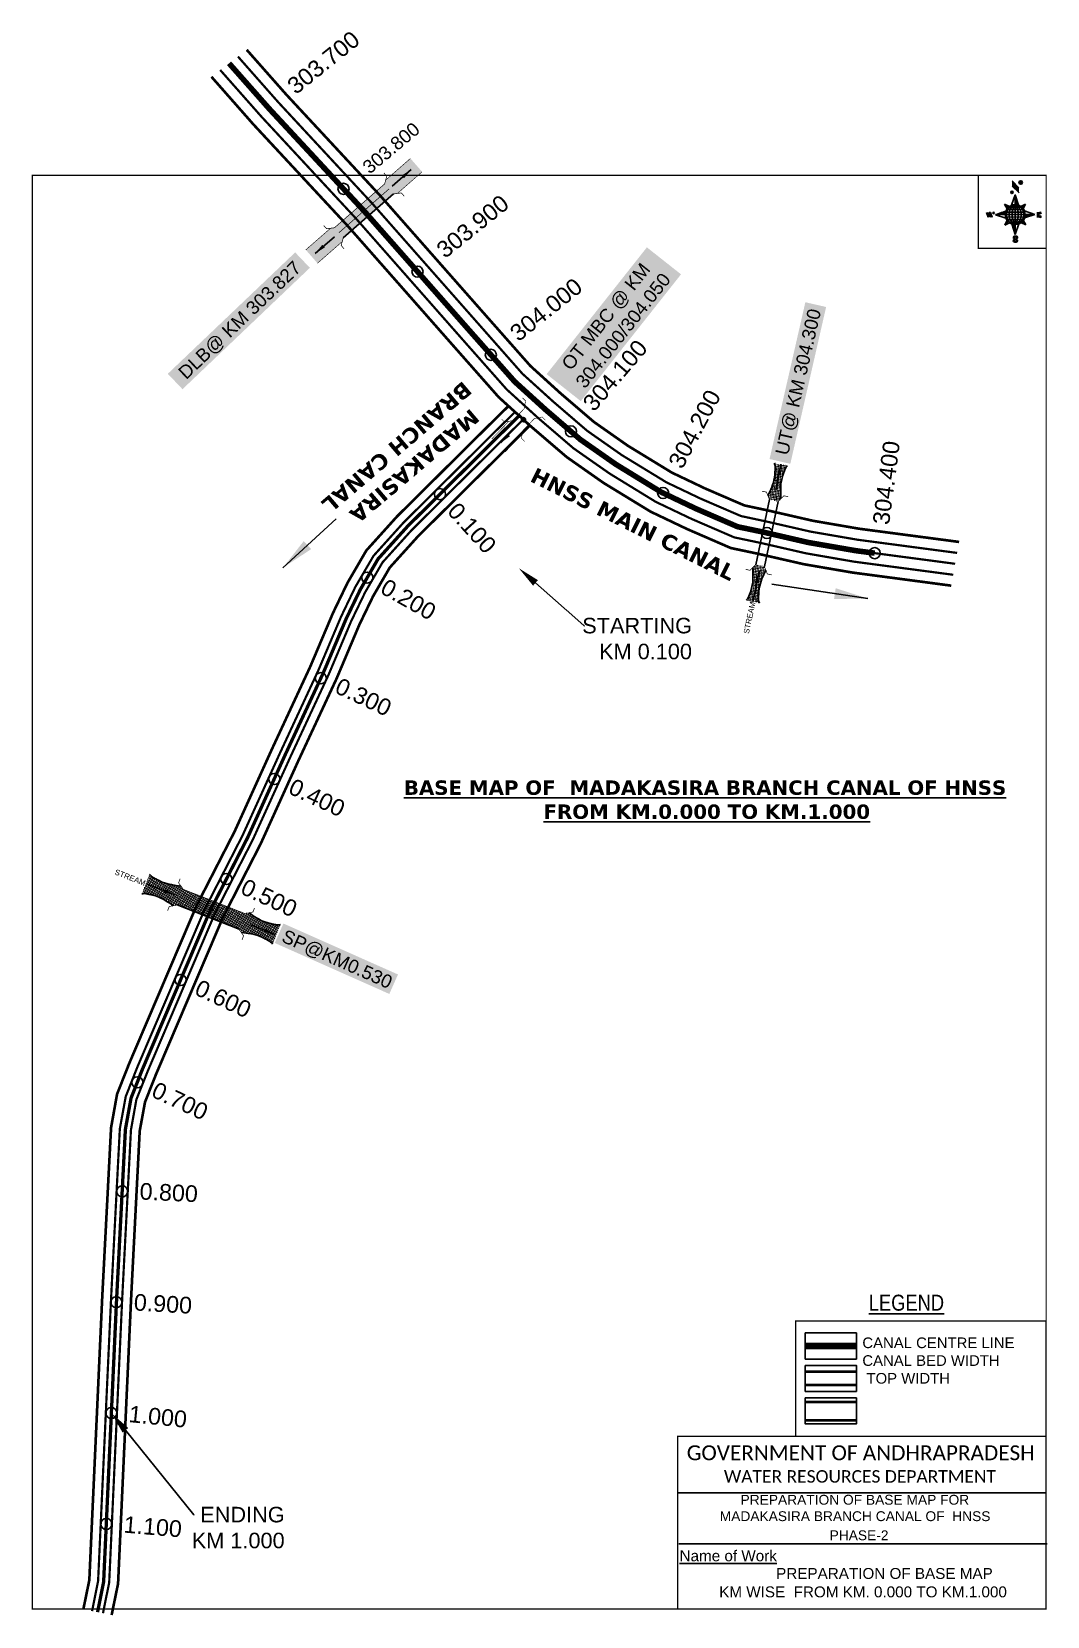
# Model space of a CAD drawing. Header units: inches. Extents: x 777176 to 778091, y 1575773 to 1577201.
import ezdxf
from ezdxf import colors
from ezdxf.entities.mleader import LeaderData, LeaderLine
from ezdxf.enums import TextEntityAlignment as Align
from ezdxf.math import Vec2, Vec3

# ---------------------------------------------------------------- set-up
doc = ezdxf.new("R2010")
doc.units = ezdxf.units.IN
doc.header["$MEASUREMENT"] = 0
doc.header["$PDMODE"] = 32
doc.header["$PDSIZE"] = 10
doc.linetypes.add('ACAD_ISO02W100', pattern=[15, 12, -3])
doc.linetypes.add('HIDDEN2', pattern=[0.1875, 0.125, -0.0625])
for name, color, linetype in [('AQUADUCT', 1, 'Continuous'), ('bord', 1, 'Continuous'), ('CANAL1', 242, 'Continuous'), ('CSMark', 72, 'Continuous'), ('DCBMS', 232, 'Continuous'), ('PAGE', 7, 'Continuous'), ('STRUCTURE', 5, 'Continuous'), ('TEXT', 6, 'Continuous')]:
    doc.layers.add(name, color=color, linetype=linetype)
doc.styles.add('ARIALN', font='ARIALN_1.TTF')
doc.styles.get("Standard").update_dxf_attribs({"font": 'ARIAL_1.TTF'})
doc.dimstyles.get("Standard").update_dxf_attribs({"dimtxt": 0.18, "dimasz": 0.18, "dimexe": 0.18, "dimexo": 0.0625, "dimgap": 0.09, "dimtad": 0, "dimtih": 1, "dimtoh": 1, "dimdec": 4, "dimzin": 0, "dimdsep": 46, "dimtxsty": 'Standard', "dimcen": 0.09, "dimadec": 0, "dimazin": 0, "dimtfac": 1, "dimtdec": 4, "dimtofl": 0, "dimtmove": 0, "dimatfit": 3, "dimfxl": 0, "dimtolj": 1, "dimtzin": 0, "dimarcsym": 0})
pattern_1 = [(267.297113149, (-8720374.938, 50637915.138), (10.5367255337, -0.497431438), [])]
pattern_2 = [(357.297113149, (-8720374.938, 50637915.138), (0.497431438, 10.5367255337), [])]

# ---------------------------------------------------------------- blocks, each defined once
blk = doc.blocks.new('*X11')
at = {"color": 0, "linetype": 'Continuous'}
for p, q in [((6321.6, 240.5), (6322.3, 241.2)), ((6321.6, 240.3), (6322.3, 241)), ((6321.6, 240.1), (6322.3, 240.8)), ((6321.6, 239.9), (6322.4, 240.7)), ((6321.6, 239.8), (6322.4, 240.6)), ((6321.6, 239.6), (6322.5, 240.5)), ((6321.6, 239.4), (6322.5, 240.3)), ((6321.6, 239.2), (6322.6, 240.2)), ((6321.7, 239.1), (6322.6, 240.1)), ((6321.8, 240.8), (6322.4, 241.4)), ((6321.8, 239), (6322.7, 240)), ((6321.8, 239), (6322.8, 239.9)), ((6321.9, 238.9), (6322.9, 239.8)), ((6322, 238.8), (6323, 239.7)), ((6322.1, 241.3), (6322.4, 241.6)), ((6322.1, 238.7), (6323.1, 239.6)), ((6322.2, 238.6), (6323.1, 239.6)), ((6322.3, 238.5), (6323.2, 239.5)), ((6322.4, 238.5), (6323.3, 239.4)), ((6322.5, 238.4), (6323.4, 239.3)), ((6322.7, 238.4), (6323.6, 239.3)), ((6322.8, 238.3), (6323.7, 239.2)), ((6322.9, 238.3), (6323.8, 239.1)), ((6323.1, 238.2), (6323.9, 239.1)), ((6323.2, 238.2), (6324, 239)), ((6323.3, 238.2), (6324.2, 239)), ((6323.5, 238.1), (6324.3, 238.9)), ((6323.7, 238.1), (6324.4, 238.9)), ((6323.8, 238.1), (6324.6, 238.8)), ((6324.1, 238.2), (6324.7, 238.8)), ((6324.3, 238.3), (6324.9, 238.8)), ((6324.6, 238.3), (6325.1, 238.8)), ((6324.8, 238.4), (6325.2, 238.8)), ((6325.1, 238.5), (6325.4, 238.8)), ((6325.4, 238.6), (6325.6, 238.8))]:
    blk.add_line(p, q, dxfattribs=at)
blk = doc.blocks.new('*X10')
at = {"color": 0, "linetype": 'Continuous'}
for p, q in [((6324.4, 240.3), (6324.5, 240.4)), ((6324.6, 240.3), (6324.8, 240.5)), ((6324.7, 240.2), (6325, 240.5)), ((6324.8, 240.2), (6325.2, 240.6)), ((6325, 240.1), (6325.5, 240.6)), ((6325.1, 240.1), (6325.6, 240.6)), ((6325.2, 240), (6325.8, 240.6)), ((6325.3, 240), (6326, 240.6)), ((6325.4, 239.9), (6326.1, 240.6)), ((6325.5, 239.8), (6326.2, 240.5)), ((6325.6, 239.8), (6326.3, 240.5)), ((6325.7, 239.7), (6326.5, 240.4)), ((6325.9, 239.6), (6326.6, 240.3)), ((6326, 239.5), (6326.7, 240.3)), ((6326, 239.4), (6326.8, 240.2)), ((6326.1, 239.3), (6327, 240.2)), ((6326.2, 239.3), (6327.1, 240.1)), ((6326.3, 239.2), (6327.1, 240)), ((6326.4, 239.1), (6327.2, 239.9)), ((6326.5, 239), (6327.3, 239.8)), ((6326.5, 238.9), (6327.4, 239.7)), ((6326.6, 238.8), (6327.5, 239.6)), ((6326.7, 238.7), (6327.5, 239.5)), ((6326.8, 238.6), (6327.6, 239.4)), ((6326.8, 238.5), (6327.7, 239.3)), ((6326.8, 236.5), (6327.4, 237)), ((6326.9, 238.3), (6327.8, 239.2)), ((6326.9, 238.2), (6327.9, 239.1)), ((6326.9, 236.8), (6327.6, 237.4)), ((6327, 238.1), (6327.8, 239)), ((6327, 237.9), (6327.8, 238.8)), ((6327, 237.8), (6327.8, 238.6)), ((6327, 237.6), (6327.8, 238.4)), ((6327, 237.4), (6327.8, 238.2)), ((6327, 237.3), (6327.8, 238)), ((6327, 237.1), (6327.8, 237.9))]:
    blk.add_line(p, q, dxfattribs=at)
blk = doc.blocks.new('H')
at = {"layer": 'bord', "extrusion": (0.000427885, 0.004792, 0.999988)}
h = blk.add_hatch(dxfattribs=at)
h.set_pattern_fill('LINE', color=8, scale=84.387686, angle=-2.7029, style=0)
h.set_pattern_definition(pattern_2)
h.paths.add_polyline_path([(-492, 786, -0.090992), (-448, 775), (-486, 912)])
h = blk.add_hatch(dxfattribs=at)
h.set_pattern_fill('LINE', color=8, scale=84.387686, angle=-92.7029, style=0)
h.set_pattern_definition(pattern_1)
h.paths.add_polyline_path([(-625, 665, -0.090992), (-615, 710), (-751, 671)])
h = blk.add_hatch(dxfattribs=at)
h.set_pattern_fill('LINE', color=8, scale=84.387686, angle=-92.7029, style=0)
h.set_pattern_definition(pattern_1)
h.paths.add_polyline_path([(-246, 647), (-372, 653, -0.090992), (-382, 609)])
h = blk.add_hatch(dxfattribs=at)
h.set_pattern_fill('LINE', color=8, scale=84.387686, angle=-2.7029, style=0)
h.set_pattern_definition(pattern_2)
h.paths.add_polyline_path([(-504, 533, -0.090992), (-549, 543), (-510, 406)])
for p, q in [((-519, 1020, -1217), (-435, 927, -1216)), ((-516, 1087, -1217), (-432, 994, -1217)), ((-538, 774, -1216), (-487, 906, -1216)), ((-487, 906, -1216), (-493, 780, -1216)), ((-487, 906, -1216), (-448, 769, -1216)), ((-865, 701, -1215), (-847, 638, -1215)), ((-847, 700, -1215), (-829, 637, -1215)), ((-829, 699, -1215), (-811, 636, -1215)), ((-829, 699, -1215), (-811, 698, -1215)), ((-811, 698, -1215), (-794, 635, -1215)), ((-752, 665, -1215), (-615, 704, -1215)), ((-752, 665, -1215), (-625, 659, -1215)), ((-619, 614, -1215), (-752, 665, -1215)), ((-627, 794, -1216), (-567, 760, -1216)), ((-627, 794, -1216), (-584, 747, -1215)), ((-599, 731, -1215), (-627, 794, -1216)), ((-421, 753, -1216), (-359, 781, -1216)), ((-359, 781, -1216), (-405, 739, -1216)), ((-359, 781, -1216), (-392, 721, -1215)), ((-246, 641, -1215), (-383, 603, -1215)), ((-379, 693, -1215), (-246, 641, -1215)), ((-373, 647, -1215), (-246, 641, -1215)), ((-213, 669, -1215), (-217, 601, -1215)), ((-197, 600, -1215), (-194, 668, -1215)), ((-639, 526, -1214), (-606, 585, -1215)), ((-639, 526, -1214), (-593, 568, -1215)), ((-577, 553, -1215), (-639, 526, -1214)), ((-511, 400, -1214), (-549, 537, -1214)), ((-460, 533, -1215), (-511, 400, -1214)), ((-505, 527, -1214), (-511, 400, -1214)), ((-371, 513, -1214), (-431, 546, -1215)), ((-371, 513, -1214), (-414, 560, -1215)), ((-399, 576, -1215), (-371, 513, -1214))]:
    blk.add_line(p, q, dxfattribs=at)
at = {"layer": 'bord', "color": 8, "linetype": 'ByBlock', "extrusion": (0.000427885, 0.004792, 0.999988)}
for p, q in [((-373, 647, -1215), (-625, 659, -1215)), ((-378, 616, -1215), (-623, 628, -1215)), ((-375, 679, -1215), (-620, 691, -1215)), ((-386, 711, -1215), (-605, 722, -1215)), ((-411, 744, -1216), (-578, 752, -1216)), ((-493, 780, -1216), (-505, 527, -1214)), ((-392, 585, -1215), (-611, 595, -1215)), ((-420, 555, -1215), (-587, 562, -1215))]:
    blk.add_line(p, q, dxfattribs=at)
at = {"layer": 'bord', "extrusion": (0.000427885, 0.004792, 0.999988), "elevation": -1212}
for points, const_width in [([(-522, 960), (-516, 1093)], 1.61), ([(-434, 933), (-428, 1066)], 1.61), ([(-870, 707), (-846, 706)], 0.642), ([(-829, 643), (-855, 644)], 0.642), ([(-829, 643), (-821, 678)], 0.642), ([(-811, 642), (-784, 641)], 0.642), ([(-793, 641), (-782, 694)], 0.642), ([(-223, 676), (-174, 673)], 0.706), ([(-195, 645), (-185, 644)], 0.706), ([(-177, 605), (-226, 607)], 0.706)]:
    blk.add_lwpolyline(points, dxfattribs=dict(at, const_width=const_width))
for points, const_width in [([(-414, 1073, 1), (-398, 1058, 1)], 22.3), ([(-530, 950, 1), (-520, 939, 1)], 14.8), ([(-776, 697, 1), (-769, 690, 1)], 8.9), ([(-180, 618, 1), (-173, 611, 1)], 9.79), ([(-178, 667, 1), (-171, 660, 1)], 9.79), ([(-525, 322, 1), (-533, 329, 1)], 11.1), ([(-490, 362, 1), (-498, 369, 1)], 11.1)]:
    blk.add_lwpolyline(points, format="xyb", close=True, dxfattribs=dict(at, const_width=const_width))
for points in [[(-537, 317), (-531, 310), (-520, 307), (-505, 307), (-494, 310), (-486, 318), (-487, 326), (-491, 333), (-494, 336), (-503, 341), (-522, 347), (-530, 352), (-534, 355), (-537, 363), (-537, 373), (-530, 381), (-520, 384), (-504, 384), (-493, 380), (-487, 373)], [(-522, 348), (-526, 354), (-528, 361), (-528, 371), (-526, 375), (-521, 381), (-515, 384)], [(-505, 307), (-499, 312), (-497, 319), (-497, 327), (-501, 335), (-509, 343)]]:
    blk.add_lwpolyline(points, dxfattribs=at)
at = {"layer": 'bord', "extrusion": (0.000427885, 0.004792, 0.999988)}
for centre, radius in [((-406, 1065, -1212), 22.3), ((-525, 944, -1212), 14.8), ((-773, 694, -1212), 8.9), ((-498, 659, -1212), 127), ((-177, 615, -1212), 9.79), ((-174, 663, -1212), 9.79), ((-529, 325, -1212), 11.1), ((-494, 365, -1212), 11.1)]:
    blk.add_circle(centre, radius, dxfattribs=at)
at = {"layer": 'bord', "color": 8, "linetype": 'ByBlock', "extrusion": (0.000427885, 0.004792, 0.999988)}
for centre, radius, start, end in [((-482, 658, -1212), 128, 94.9254, 259.6691), ((-437, 656, -1212), 141, 113.2864, 241.308), ((-316, 651, -1212), 222, 142.5892, 212.0053), ((-560, 662, -1212), 141, 293.2864, 61.308), ((-681, 668, -1212), 222, 322.5892, 32.0053), ((-515, 660, -1212), 128, 274.9254, 79.6691)]:
    blk.add_arc(centre, radius, start, end, dxfattribs=at)
at = {"layer": 'bord', "extrusion": (0.000427885, 0.004792, 0.999988)}
for points in [[(-516, 1093, -1212), (-431, 1000, -1212), (-519, 1026, -1212), (-434, 933, -1212)], [(-864, 707, -1212), (-846, 706, -1212), (-846, 644, -1212), (-829, 643, -1212)], [(-829, 705, -1212), (-811, 704, -1212), (-811, 642, -1212), (-793, 641, -1212)], [(-193, 674, -1212), (-197, 606, -1212), (-213, 675, -1212), (-216, 607, -1212)]]:
    blk.add_solid(points, dxfattribs=at)
at = {"layer": 'bord', "extrusion": (0.000427885, 0.004792, 0.999988), "xscale": 7.977342409717546, "yscale": 7.977342408231451, "zscale": 7.977342408476333, "rotation": 138.0840426661453}
for name, p in [('*X10', (38301, -31929, -1212)), ('*X11', (38314, -31951, -1212))]:
    blk.add_blockref(name, p, dxfattribs=at)
blk = doc.blocks.new('UT')
at = {"layer": 'STRUCTURE'}
h = blk.add_hatch(dxfattribs=at)
h.set_pattern_fill('DASH', color=150, scale=8, angle=-39.6278, style=0)
h.set_pattern_definition([(320.372247933, (-4370.464, -6260.8811), (1.40800153113, 0.132407282), [1, -1])])
h.paths.add_polyline_path([(765163, 1700681.9), (765165.6, 1700680.6), (765167.2, 1700680.3), (765169.1, 1700680), (765172.4, 1700679.6), (765176.4, 1700679.3), (765179.5, 1700679.5), (765183.1, 1700679.9), (765187.7, 1700680.9), (765188.9, 1700681.2), (765193.1, 1700682.2), (765196.1, 1700680.2), (765196.1, 1700672.2), (765193.1, 1700670.2), (765190.5, 1700670.8), (765188.1, 1700671.3), (765185.5, 1700671.8), (765183.6, 1700672.1), (765181, 1700672.5), (765180.3, 1700672.5), (765178.5, 1700672.6), (765176.7, 1700672.6), (765174.6, 1700672.5), (765172.5, 1700672.3), (765170.4, 1700672), (765168.5, 1700671.7), (765166.1, 1700671.2), (765165, 1700670.8), (765163, 1700669.7)])
h.paths.add_polyline_path([(765259.1, 1700682.2), (765256.1, 1700680.2), (765256.1, 1700672.2), (765259.1, 1700670.2), (765261.9, 1700671), (765264.4, 1700671.6), (765266.4, 1700672), (765269.1, 1700672.5), (765272.7, 1700673), (765276.1, 1700673.1), (765278.6, 1700672.9), (765281.2, 1700672.7), (765283.9, 1700672.3), (765286.4, 1700671.9), (765288, 1700671.3), (765289.2, 1700670.6), (765289.1, 1700682.7), (765287.6, 1700681.8), (765285.7, 1700681.2), (765283, 1700680.7), (765281.2, 1700680.4), (765276.7, 1700679.9), (765272.7, 1700679.9), (765268.7, 1700680.3), (765264.8, 1700681), (765261.2, 1700681.7)])
at = {"layer": 'STRUCTURE', "color": 150, "const_width": 0.628}
for points in [[(765190.1, 1700688.2), (765190.1, 1700684.2), (765196.1, 1700680.2), (765256.1, 1700680.2), (765262.1, 1700684.2), (765262.1, 1700688.2)], [(765190.1, 1700664.2), (765190.1, 1700668.2), (765196.1, 1700672.2), (765256.1, 1700672.2), (765262.1, 1700668.2), (765262.1, 1700664.2)]]:
    blk.add_lwpolyline(points, dxfattribs=at)
at = {"layer": 'STRUCTURE', "color": 150}
for points in [[(765196.1, 1700680.2), (765256.1, 1700680.2)], [(765196.1, 1700672.2), (765256.1, 1700672.2)], [(765196.1, 1700672.2), (765256.1, 1700672.2)]]:
    blk.add_lwpolyline(points, dxfattribs=at)
at = {"layer": 'STRUCTURE', "color": 0}
blk.add_circle((765226.1, 1700676.2), 1.89, dxfattribs=at)
at = {"layer": 'STRUCTURE', "color": 150}
for points in [[(765163, 1700681.9), (765164.4, 1700681.1), (765167.9, 1700680.2), (765171.2, 1700679.8), (765176.1, 1700679.4), (765184.7, 1700680.3), (765193.1, 1700682.2)], [(765289.1, 1700682.7), (765287.8, 1700681.9), (765284.3, 1700680.9), (765280.9, 1700680.4), (765276.1, 1700679.8), (765267.4, 1700680.5), (765259.1, 1700682.2)], [(765163, 1700669.7), (765164.3, 1700670.6), (765167.8, 1700671.6), (765171.2, 1700672.1), (765176, 1700672.6), (765184.7, 1700672), (765193.1, 1700670.2)], [(765289.2, 1700670.6), (765287.8, 1700671.4), (765284.2, 1700672.3), (765280.9, 1700672.7), (765276.1, 1700673.1), (765267.4, 1700672.2), (765259.1, 1700670.2)]]:
    blk.add_spline(points, degree=3, dxfattribs=at)
at = {"layer": 'STRUCTURE', "color": 0}
blk.add_text('STREAM', height=5, dxfattribs=at).set_placement((765148.2, 1700675.8), align=Align.MIDDLE_CENTER)
for points in [[(765190.9, 1700676), (765164.2, 1700675.8)], [(765289.3, 1700676.7), (765265.4, 1700676.4)]]:
    blk.add_leader(points, dimstyle='Standard', override={"dimasz": 10, "dimgap": 0.09, "dimtad": 0}, dxfattribs=at)
blk = doc.blocks.new('DLB')
at = {"layer": 'STRUCTURE'}
h = blk.add_hatch(dxfattribs=at)
h.set_pattern_fill('DOTS', color=6, scale=20, angle=320.37224793, style=0)
h.paths.add_polyline_path([(769699.5, 1706950), (769699.5, 1706934), (769729.1, 1706934), (769732.1, 1706936), (769792.1, 1706936), (769795.1, 1706934), (769824.7, 1706934), (769824.7, 1706950), (769795.1, 1706950), (769792.1, 1706948), (769732.1, 1706948), (769729.1, 1706950)])
at = {"layer": 'STRUCTURE', "color": 6, "linetype": 'ACAD_ISO02W100', "ltscale": 0.5, "const_width": 0.5}
for points in [[(769699.5, 1706950), (769729.1, 1706950)], [(769795.1, 1706950), (769824.7, 1706950)], [(769699.5, 1706934), (769729.1, 1706934)], [(769795.1, 1706934), (769824.7, 1706934)]]:
    blk.add_lwpolyline(points, dxfattribs=at)
at = {"layer": 'STRUCTURE', "color": 6, "const_width": 0.628}
for points in [[(769726.1, 1706956), (769726.1, 1706952), (769732.1, 1706948), (769792.1, 1706948), (769798.1, 1706952), (769798.1, 1706956)], [(769726.1, 1706928), (769726.1, 1706932), (769732.1, 1706936), (769792.1, 1706936), (769798.1, 1706932), (769798.1, 1706928)], [(769732.1, 1706942), (769792.1, 1706942)]]:
    blk.add_lwpolyline(points, dxfattribs=at)
at = {"layer": 'STRUCTURE', "color": 6}
blk.add_lwpolyline([(769732.1, 1706936), (769792.1, 1706936)], dxfattribs=at)
blk.add_lwpolyline([(769732.1, 1706936), (769792.1, 1706936)], dxfattribs=at)
at = {"layer": 'STRUCTURE', "color": 0}
blk.add_circle((769762.1, 1706942), 1.8, dxfattribs=at)
for points in [[(769703.8, 1706942), (769726.7, 1706942)], [(769818.6, 1706942), (769795.7, 1706942)]]:
    blk.add_leader(points, dimstyle='Standard', override={"dimasz": 10, "dimgap": 0.09, "dimtad": 0}, dxfattribs=at)
blk = doc.blocks.new('OT')
at = {"layer": 'STRUCTURE', "color": 190}
for points, const_width in [([(769751.4, 1706595.8), (769729.4, 1706595.8)], 0.5), ([(769775.2, 1706601.8), (769775.2, 1706597.8), (769769.2, 1706593.8), (769761.8, 1706593.8), (769754.4, 1706593.8), (769748.4, 1706597.8), (769748.4, 1706601.8)], 0.5), ([(769761.8, 1706593.8), (769761.8, 1706581)], 2.5), ([(769751.4, 1706579), (769729.4, 1706579)], 0.5), ([(769748.4, 1706573), (769748.4, 1706577), (769754.4, 1706581), (769761.8, 1706581), (769761.8, 1706581), (769761.8, 1706581), (769769.2, 1706581), (769775.2, 1706577), (769775.2, 1706573)], 0.5)]:
    blk.add_lwpolyline(points, dxfattribs=dict(at, const_width=const_width))
at = {"layer": 'STRUCTURE', "color": 0}
blk.add_circle((769761.8, 1706587.4), 1.87, dxfattribs=at)
blk.add_leader([(769732.6, 1706587.4), (769753.8, 1706587.4)], dimstyle='Standard', override={"dimasz": 10, "dimgap": 0.09, "dimtad": 0}, dxfattribs=at)
blk = doc.blocks.new('SP')
at = {"layer": 'STRUCTURE'}
h = blk.add_hatch(dxfattribs=at)
h.set_pattern_fill('DASH', color=256, scale=8, style=0)
edge = h.paths.add_edge_path()
edge.add_spline(control_points=[(769825.7, 1706742.1), (769825.3, 1706741.8), (769823.8, 1706740.8), (769820.9, 1706740.3), (769817, 1706739.7), (769811.4, 1706738.9), (769804, 1706739.7), (769798.4, 1706741), (769795.6, 1706741.6)], knot_values=[0, 0, 0, 0, 1.613557, 5.24513, 8.624976, 13.470124, 22.190216, 30.746377, 30.746377, 30.746377, 30.746377], degree=3, periodic=0)
edge.add_line((769795.6, 1706741.6), (769792.6, 1706739.6))
edge.add_line((769792.6, 1706739.6), (769732.6, 1706739.6))
edge.add_line((769732.6, 1706739.6), (769729.6, 1706741.6))
edge.add_spline(control_points=[(769729.6, 1706741.6), (769726.9, 1706740.9), (769721.3, 1706739.5), (769713.9, 1706738.5), (769708.3, 1706739.1), (769704.4, 1706739.6), (769701.5, 1706740), (769700, 1706741), (769699.5, 1706741.3)], knot_values=[0, 0, 0, 0, 8.556161, 17.276253, 22.121402, 25.501247, 29.13282, 30.746377, 30.746377, 30.746377, 30.746377], degree=3, periodic=0)
edge.add_line((769699.5, 1706741.3), (769699.5, 1706722.1))
edge.add_spline(control_points=[(769699.5, 1706722.1), (769700, 1706722.4), (769701.4, 1706723.4), (769704.3, 1706724), (769708.2, 1706724.5), (769713.8, 1706725.3), (769721.2, 1706724.5), (769726.8, 1706723.3), (769729.6, 1706722.6)], knot_values=[0, 0, 0, 0, 1.613557, 5.24513, 8.624976, 13.470124, 22.190216, 30.746377, 30.746377, 30.746377, 30.746377], degree=3, periodic=0)
edge.add_line((769729.6, 1706722.6), (769732.6, 1706724.6))
edge.add_line((769732.6, 1706724.6), (769792.6, 1706724.6))
edge.add_line((769792.6, 1706724.6), (769795.6, 1706722.6))
edge.add_spline(control_points=[(769795.6, 1706722.6), (769798.4, 1706723.3), (769803.9, 1706724.8), (769811.3, 1706725.8), (769817, 1706725.1), (769820.9, 1706724.7), (769823.8, 1706724.2), (769825.2, 1706723.3), (769825.7, 1706723)], knot_values=[0, 0, 0, 0, 8.556161, 17.276253, 22.121402, 25.501247, 29.13282, 30.746377, 30.746377, 30.746377, 30.746377], degree=3, periodic=0)
edge.add_line((769825.7, 1706723), (769825.7, 1706742.1))
h.paths.add_polyline_path([(769764.2, 1706732.1, -1), (769761.1, 1706732.1, -1)], flags=0)
h.paths.add_polyline_path([(769761.1, 1706732.1, 1), (769764.2, 1706732.1, 1)], flags=16)
at = {"layer": 'STRUCTURE', "const_width": 0.628}
for points in [[(769726.6, 1706747.6), (769726.6, 1706743.6), (769732.6, 1706739.6), (769792.6, 1706739.6), (769798.6, 1706743.6), (769798.6, 1706747.6)], [(769726.6, 1706716.6), (769726.6, 1706720.6), (769732.6, 1706724.6), (769792.6, 1706724.6), (769798.6, 1706720.6), (769798.6, 1706716.6)]]:
    blk.add_lwpolyline(points, dxfattribs=at)
at = {"layer": 'STRUCTURE', "color": 3}
blk.add_lwpolyline([(769732.6, 1706724.6), (769792.6, 1706724.6)], dxfattribs=at)
blk.add_lwpolyline([(769732.6, 1706724.6), (769792.6, 1706724.6)], dxfattribs=at)
at = {"layer": 'STRUCTURE', "color": 0}
blk.add_circle((769762.6, 1706732.1), 1.55, dxfattribs=at)
at = {"layer": 'STRUCTURE'}
for points in [[(769699.5, 1706741.3), (769700.9, 1706740.5), (769704.4, 1706739.6), (769707.8, 1706739.2), (769712.6, 1706738.8), (769721.3, 1706739.7), (769729.6, 1706741.6)], [(769825.7, 1706742.1), (769824.3, 1706741.3), (769820.8, 1706740.3), (769817.5, 1706739.8), (769812.7, 1706739.2), (769804, 1706739.9), (769795.6, 1706741.6)], [(769699.5, 1706722.1), (769700.9, 1706723), (769704.4, 1706724), (769707.7, 1706724.5), (769712.5, 1706725), (769721.2, 1706724.4), (769729.6, 1706722.6)], [(769825.7, 1706723), (769824.3, 1706723.8), (769820.8, 1706724.7), (769817.4, 1706725.1), (769812.6, 1706725.5), (769803.9, 1706724.6), (769795.6, 1706722.6)]]:
    blk.add_spline(points, degree=3, dxfattribs=at)
at = {"layer": 'STRUCTURE', "color": 0}
blk.add_text('STREAM', height=5, dxfattribs=at).set_placement((769684.3, 1706732.1), align=Align.MIDDLE_CENTER)
for points in [[(769727.4, 1706732.1), (769700.8, 1706732.1)], [(769824.4, 1706732.1), (769800.5, 1706732.1)]]:
    blk.add_leader(points, dimstyle='Standard', override={"dimasz": 10, "dimgap": 0.09, "dimtad": 0}, dxfattribs=at)

msp = doc.modelspace()

# ---------------------------------------------------------------- linework, layer by layer
at = {"layer": 'CANAL1', "color": 1, "linetype": 'HIDDEN2', "ltscale": 100}
for points, const_width in [([(777353.7, 1577172.9), (777390.3, 1577131.5), (777456.8, 1577059.8), (777475.2, 1577040), (777570.8, 1576931.5), (777611, 1576886.1), (777639.2, 1576860.5), (777670.2, 1576833.9), (777702.1, 1576811.6), (777743, 1576786.5), (777774.5, 1576771.5), (777811.9, 1576755.3), (777834.8, 1576750.5), (777838.3, 1576749.7), (777875.6, 1576741.1), (777918.4, 1576733.7), (777935.4, 1576731.5)], 5), ([(777614.7, 1576855), (777596, 1576836.5), (777514.4, 1576755.5), (777487.9, 1576726.2), (777471.9, 1576698.6), (777459.1, 1576672.1), (777438.7, 1576623.8), (777404, 1576549.2), (777370.5, 1576475.3), (777336.2, 1576408.3), (777275.6, 1576266.3), (777265.4, 1576240.4), (777260.3, 1576212.3), (777252.4, 1576059.7), (777240.7, 1575804.5), (777235.2, 1575777.2)], 3), ([(777935.4, 1576731.5), (778007.9, 1576721.9)], 2)]:
    msp.add_lwpolyline(points, dxfattribs=dict(at, const_width=const_width))
at = {"layer": 'CANAL1', "color": 5, "const_width": 2}
for points in [[(777361.7, 1577179), (777397.7, 1577138.2), (777482.6, 1577046.7), (777578.3, 1576938.2), (777618.1, 1576893.1), (777645.8, 1576868), (777676.3, 1576841.8), (777707.5, 1576819.9), (777747.8, 1576795.3), (777778.6, 1576780.6), (777815, 1576764.9), (777837, 1576760.2), (777877.6, 1576750.9), (777919.9, 1576743.6), (778009.7, 1576731.7)], [(777345.7, 1577166.9), (777382.9, 1577124.8), (777467.8, 1577033.3), (777563.3, 1576924.9), (777603.8, 1576879.1), (777632.5, 1576853), (777664, 1576826), (777696.6, 1576803.2), (777738.2, 1576777.7), (777770.3, 1576762.4), (777808.9, 1576745.7), (777832.7, 1576740.7), (777873.7, 1576731.3), (777916.9, 1576723.8), (778006.2, 1576712)], [(777611.2, 1576858.5), (777592.5, 1576840.1), (777510.8, 1576758.9), (777483.9, 1576729.1), (777467.4, 1576700.9), (777454.6, 1576674.2), (777434.1, 1576625.8), (777399.5, 1576551.2), (777366, 1576477.4), (777331.7, 1576410.4), (777271, 1576268.2), (777260.6, 1576241.8), (777255.3, 1576212.9), (777247.4, 1576059.9), (777235.7, 1575805.1), (777230.3, 1575778.1)], [(777618.2, 1576851.4), (777599.5, 1576833), (777518, 1576752), (777492, 1576723.2), (777476.3, 1576696.2), (777463.7, 1576670.1), (777443.3, 1576621.8), (777408.6, 1576547.1), (777375, 1576473.1), (777340.7, 1576406.2), (777280.3, 1576264.4), (777270.2, 1576239.1), (777265.3, 1576211.7), (777257.4, 1576059.4), (777245.7, 1575803.9), (777240.1, 1575776.2)]]:
    msp.add_lwpolyline(points, dxfattribs=at)
at = {"layer": 'CANAL1', "color": 200, "const_width": 2.4}
for points in [[(777369.6, 1577185.1), (777405.1, 1577144.9), (777490.1, 1577053.4), (777585.8, 1576944.8), (777625.2, 1576900.2), (777652.4, 1576875.5), (777682.5, 1576849.7), (777713, 1576828.3), (777752.6, 1576804.1), (777782.8, 1576789.7), (777818, 1576774.5), (777839.1, 1576770), (777879.6, 1576760.7), (777921.4, 1576753.5), (778011.5, 1576741.6)], [(777337.8, 1577160.8), (777375.5, 1577118), (777460.4, 1577026.6), (777555.8, 1576918.3), (777596.7, 1576872), (777625.9, 1576845.5), (777657.9, 1576818.1), (777691.1, 1576794.8), (777733.5, 1576768.9), (777766.2, 1576753.3), (777805.8, 1576736.1), (777830.5, 1576730.9), (777871.7, 1576721.5), (777915.4, 1576714), (778004.4, 1576702.2)], [(777605.6, 1576864.2), (777586.9, 1576845.8), (777505, 1576764.5), (777477.4, 1576733.9), (777460.4, 1576704.7), (777447.3, 1576677.5), (777426.8, 1576629.1), (777392.2, 1576554.6), (777358.8, 1576480.9), (777324.4, 1576413.8), (777263.6, 1576271.3), (777252.8, 1576244), (777247.4, 1576213.8), (777239.4, 1576060.3), (777227.8, 1575806.1), (777222.4, 1575779.7)], [(777623.8, 1576845.7), (777605.2, 1576827.3), (777523.8, 1576746.5), (777498.5, 1576718.5), (777483.4, 1576692.5), (777471, 1576666.8), (777450.6, 1576618.5), (777415.8, 1576543.7), (777382.2, 1576469.6), (777348, 1576402.8), (777287.7, 1576261.4), (777278, 1576236.9), (777273.2, 1576210.8), (777265.4, 1576059), (777253.7, 1575802.9), (777247.9, 1575774.6)]]:
    msp.add_lwpolyline(points, dxfattribs=at)
at = {"layer": 'CANAL1', "color": 1, "linetype": 'HIDDEN2', "ltscale": 100, "const_width": 6, "elevation": -0.4}
msp.add_lwpolyline([(777918.9, 1576017.1), (777872.9, 1576017.1)], dxfattribs=at)
at = {"layer": 'CANAL1', "color": 5, "const_width": 2.4, "elevation": -0.4}
for points in [[(777918.9, 1575993.8), (777872.9, 1575993.8)], [(777918.9, 1575981.8), (777872.9, 1575981.8)]]:
    msp.add_lwpolyline(points, dxfattribs=at)
at = {"layer": 'CANAL1', "color": 200, "const_width": 2.4, "elevation": -0.4}
for points in [[(777918.9, 1575966.6), (777872.9, 1575966.6)], [(777918.9, 1575950.1), (777872.9, 1575950.1)]]:
    msp.add_lwpolyline(points, dxfattribs=at)
at = {"layer": 'CSMark', "color": 3}
for p in [(777456.8, 1577059.8), (777523.5, 1576985.2), (777589.6, 1576910.2), (777661.7, 1576841.2), (777543.7, 1576784.6), (777744.8, 1576785.7), (777838.3, 1576749.7), (777935.4, 1576731.5), (777478.2, 1576709.5), (777436.4, 1576618.8), (777394.4, 1576528), (777351.3, 1576437.8), (777310, 1576346.8), (777271.1, 1576254.7), (777257.4, 1576156.4), (777252.2, 1576056.5), (777247.7, 1575956.6), (777243.1, 1575856.7)]:
    msp.add_point(p, dxfattribs=at)
at = {"layer": 'PAGE', "const_width": 1.1}
msp.add_lwpolyline([(778089.9, 1575780.1), (778089.9, 1577072), (777176.4, 1577072), (777176.4, 1575780.1), (778089.9, 1575780.1)], dxfattribs=at)
at = {"layer": 'PAGE'}
for points, const_width in [([(778089.9, 1577072), (778028.8, 1577072), (778028.8, 1577006.2), (778089.9, 1577006.2)], 1), ([(777864.1, 1576039.5), (778089.9, 1576039.5), (778089.9, 1575935.7), (777864.1, 1575935.7)], 1.2), ([(777757.8, 1575935.7), (778089.9, 1575935.7), (778089.9, 1575780.1), (777757.8, 1575780.1)], 1.2)]:
    msp.add_lwpolyline(points, close=True, dxfattribs=dict(at, const_width=const_width))
at = {"layer": 'PAGE', "elevation": -0.4}
for points in [[(777872.9, 1576028.8), (777918.9, 1576028.8), (777918.9, 1576005.3), (777872.9, 1576005.3)], [(777872.9, 1575999.6), (777918.9, 1575999.6), (777918.9, 1575976.1), (777872.9, 1575976.1)], [(777872.9, 1575970.3), (777918.9, 1575970.3), (777918.9, 1575946.8), (777872.9, 1575946.8)]]:
    msp.add_lwpolyline(points, close=True, dxfattribs=at)
at = {"layer": 'PAGE'}
for points in [[(777757.8, 1575884.7), (778089.9, 1575884.7)], [(777758.8, 1575838.7), (778090.9, 1575838.7)]]:
    msp.add_lwpolyline(points, dxfattribs=at)

# ---------------------------------------------------------------- block references
at = {"layer": 'AQUADUCT', "color": 1, "xscale": 0.0703495379661093, "yscale": 0.07034953800030053, "zscale": 0.07034953795990817, "rotation": 3.078330607406165}
msp.add_blockref('H', (778099.5, 1576992.6, 85.4), dxfattribs=at)
at = {"layer": 'STRUCTURE', "color": 0}
for name, p, rotation in [('DLB', (1320683.6, -214916.9), 41.13745292080731), ('OT', (1465205.5, -164469.1), 45.82523360543563), ('UT', (2283813.8, 476791.3), 78.0813160948345), ('SP', (-563236.4, 269379.4), 338.5502654493225)]:
    msp.add_blockref(name, p, dxfattribs=dict(at, rotation=rotation))

# ---------------------------------------------------------------- texts
at = {"layer": 'CANAL1', "insert": (777603, 1576870.9), "char_height": 14, "width": 205.129, "attachment_point": 1, "rotation": 220.4668}
msp.add_mtext('\\pi29.504;{\\fVerdana|b1|i0|c0|p34;MADAKASIRA \\P\\pi18.635;BRANCH CANAL}', dxfattribs=at)
at = {"layer": 'CSMark', "color": 1}
for s, rotation, p in [('303.700', 38.7652, (777409.2, 1577150)), ('303.900', 38.7652, (777543.6, 1577002.3)), ('304.000', 38.7652, (777609.8, 1576927.3)), ('304.100', 49.3435, (777676.8, 1576863)), ('304.200', 62.1651, (777755.4, 1576809.9)), ('304.400', 82.4592, (777940.9, 1576757.4)), ('0.100', 312.2044, (777555, 1576773.6)), ('0.200', 330.5844, (777492.5, 1576702.7)), ('0.300', 334.8477, (777451.1, 1576613)), ('0.400', 334.8477, (777409.2, 1576522.3)), ('0.500', 334.8477, (777366.1, 1576432)), ('0.600', 334.8477, (777324.7, 1576341.1)), ('0.700', 334.8477, (777285.8, 1576249)), ('0.800', 357.2091, (777273.2, 1576156.6)), ('0.900', 356.6611, (777268, 1576056.6)), ('1.000', 354.3212, (777263.5, 1575956)), ('1.100', 355.1899, (777258.9, 1575856.4))]:
    msp.add_text(s, height=15, rotation=rotation, dxfattribs=at).set_placement(p, align=Align.MIDDLE_LEFT)
at = {"layer": 'CSMark', "color": 3}
msp.add_text('303.800', height=12, rotation=40.0045, dxfattribs=at).set_placement((777476.5, 1577077.2), align=Align.MIDDLE_LEFT)
at = {"layer": 'PAGE', "extrusion": (0.000201441, 0.004807, 0.999988), "style": 'ARIALN'}
msp.add_text('%%ULEGEND', height=14.4, rotation=359.9999, dxfattribs=at).set_placement((777964, 1576037.1, 7732.5), align=Align.MIDDLE)
at = {"layer": 'PAGE', "extrusion": (0.000201441, 0.004807, 0.999988)}
for s, height, p in [('PHASE-2', 8.88, (777921.3, 1575827.5, 7731.5)), ('PREPARATION OF BASE MAP', 9.822, (777944.2, 1575793.1, 7730.4)), ('KM WISE  FROM KM. 0.000 TO KM.1.000', 9.822, (777924.9, 1575776.5, 7730.3))]:
    msp.add_text(s, height=height, rotation=359.9999, dxfattribs=at).set_placement(p, align=Align.MIDDLE_CENTER)
msp.add_text('%%UName of Work', height=9.822, rotation=359.9999, dxfattribs=at).set_placement((777759.6, 1575804.1, 7730.2))
at = {"layer": 'PAGE', "extrusion": (0.000201441, 0.004807, 0.999988), "attachment_point": 1, "text_direction": (1, -1e-06, -0.000201)}
for s, insert, char_height, width in [('CANAL CENTRE LINE CANAL BED WIDTH {\\H2.3732x; }\\P TOP WIDTH{\\H1.9155x; }', (777924.3, 1576024.7, -0.4), 9.6, 168.926), ('\\pi3.5885;{\\fCalibri|b0|i0|c0|p34;\\H1.3333x;GOVERNMENT OF ANDHRAPRADESH\\P\\pi37.073;\\H0.83998x;WATER RESOURCES DEPARTMENT}', (777762.5, 1575927.5, -1.3), 10.059, 321.276), ('\\pi151.83;PREPARATION OF BASE MAP FOR \\P\\pi133.1;MADAKASIRA BRANCH CANAL OF  HNSS ', (777662.7, 1575882.9), 8.878, 508.592)]:
    msp.add_mtext(s, dxfattribs=dict(at, insert=insert, char_height=char_height, width=width))
at = {"layer": 'STRUCTURE', "color": 5, "char_height": 12, "attachment_point": 1, "bg_fill": 1, "box_fill_scale": 1.3, "bg_fill_color": 7, "bg_fill_true_color": 16777215, "bg_fill_transparency": 4390977}
for s, insert, width, rotation in [('\\pi11.919;OT MBC @ KM \\P\\pi7.0487;304.000/304.050', (777644.9, 1576893.4), 138.444, 51.6729), ('\\pi4.3545;DLB@ KM 303.827', (777303.6, 1576893), 151.342, 43.629), ('\\pi2.719;UT@ KM 304.300', (777845, 1576819), 137.741, 77.1442), ('\\pi0.44063,t24.441;SP@KM0.530', (777404.5, 1576393), 105.795, 336.0126)]:
    msp.add_mtext(s, dxfattribs=dict(at, insert=insert, width=width, rotation=rotation))
at = {"layer": 'TEXT', "color": 1, "insert": (777506, 1576526.7), "char_height": 13, "width": 551.861, "attachment_point": 1}
msp.add_mtext('\\pi5.2048;{\\fVerdana|b1|i0|c0|p34;\\LBASE MAP OF  MADAKASIRA BRANCH CANAL OF HNSS\\P\\pi131.01;FROM KM.0.000 TO KM.1.000}', dxfattribs=at)

# ---------------------------------------------------------------- leaders
at = {"layer": 'CANAL1'}
for points in [[(777402.3, 1576718.4), (777450.1, 1576762.5)], [(777929.2, 1576690.6), (777842.8, 1576703.5)]]:
    msp.add_leader(points, dimstyle='Standard', override={"dimasz": 30, "dimgap": 0.09, "dimtad": 0}, dxfattribs=at)

# ---------------------------------------------------------------- next in the draw order: leaders
at = {"layer": 'DCBMS', "color": 5}
ml = msp.add_multileader_mtext('Standard', dxfattribs=at)
ml.set_content('STARTING \\PKM 0.100', color=5)
ml.set_leader_properties()
ml.build(insert=Vec2(0, 0))
ml.multileader.update_dxf_attribs({"dogleg_length": 0.36, "arrow_head_size": 20})
ctx = ml.context
ctx.base_point, ctx.char_height, ctx.arrow_head_size, ctx.landing_gap_size, ctx.plane_origin = Vec3(777673.9, 1576666.1), 14, 20, 0.09, Vec3(777817.6, 1576878.4)
ctx.text_align_type = 2
notes = []
notes.append((ctx, [(1, (1, 1, 0), (777673.6, 1576666.1), (1, 0), 0.36, [(0, [(777614.8, 1576717.9)], 0, [])])]))
ctx.mtext.insert, ctx.mtext.width, ctx.mtext.alignment, ctx.mtext.flow_direction = Vec3(777770.8, 1576673.2), 109.049, 3, 5
ctx.mtext.has_bg_fill, ctx.mtext.bg_color, ctx.mtext.bg_scale_factor, ctx.mtext.bg_transparency, ctx.mtext.use_window_bg_color = 1, -1027028792, 1.5, 0, 1
ml = msp.add_multileader_mtext('Standard', dxfattribs=at)
ml.set_content('ENDING \\PKM 1.000', color=5)
ml.set_leader_properties()
ml.build(insert=Vec2(0, 0))
ml.multileader.update_dxf_attribs({"dogleg_length": 0.36, "arrow_head_size": 20})
ctx = ml.context
ctx.base_point, ctx.char_height, ctx.arrow_head_size, ctx.landing_gap_size, ctx.plane_origin = Vec3(777322.3, 1575865), 14, 20, 0.09, Vec3(777466, 1576077.3)
ctx.text_align_type = 2
notes.append((ctx, [(1, (1, 1, 0), (777322, 1575865), (1, 0), 0.36, [(0, [(777247.7, 1575956.6)], 0, [])])]))
ctx.mtext.insert, ctx.mtext.width, ctx.mtext.alignment, ctx.mtext.flow_direction = Vec3(777403.8, 1575872.1), 109.049, 3, 5
ctx.mtext.has_bg_fill, ctx.mtext.bg_color, ctx.mtext.bg_scale_factor, ctx.mtext.bg_transparency, ctx.mtext.use_window_bg_color = 1, -1027028792, 1.5, 0, 1
for ctx, leaders in notes:
    for number, flags, end, landing, length, lines in leaders:
        leader = LeaderData()
        leader.index, (leader.has_last_leader_line, leader.has_dogleg_vector, leader.attachment_direction) = number, flags
        leader.last_leader_point, leader.dogleg_vector, leader.dogleg_length = Vec3(end), Vec3(landing), length
        for number, points, colour, breaks in lines:
            line = LeaderLine()
            line.index, line.vertices, line.color, line.breaks = number, Vec3.list(points), colors.encode_raw_color(colour), breaks
            leader.lines.append(line)
        ctx.leaders.append(leader)

# ---------------------------------------------------------------- next in the draw order: texts
at = {"layer": 'CANAL1', "insert": (777629.4, 1576809.6), "char_height": 14, "width": 205.129, "attachment_point": 1, "rotation": 333.4437}
msp.add_mtext('\\pi0.96322;{\\fVerdana|b1|i0|c0|p34;HNSS MAIN CANAL}', dxfattribs=at)

doc.saveas('drawing.dxf')
